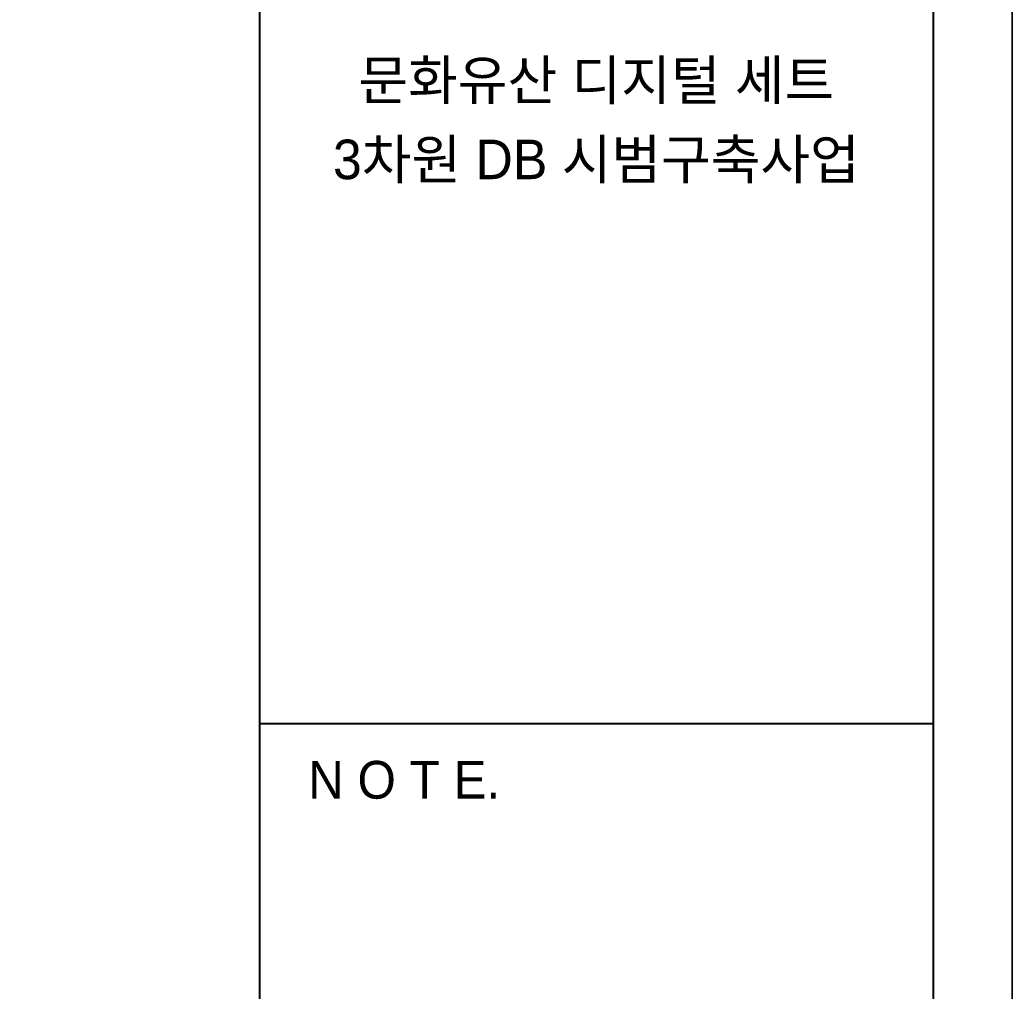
# Model space of a CAD drawing. Header units: millimetres. Extents: x -396231 to 224016, y 0 to 56679.
# Drawn here: x 36493 to 44016, y 41946 to 49313 of the extents above; entities that cross this region are included whole.
import ezdxf
from ezdxf.enums import TextEntityAlignment as Align

# ---------------------------------------------------------------- set-up
doc = ezdxf.new("R2010")
doc.units = ezdxf.units.MM
doc.layers.add('Plot 설정선', color=251, linetype='Continuous', lineweight=9, plot=False)
doc.layers.add('text', color=7, linetype='Continuous')
doc.layers.add('WIPCO', color=3, linetype='Continuous', lineweight=9)
doc.styles.add('WIPCO', font='')
doc.styles.get('WIPCO').set_extended_font_data('Dotum')

msp = doc.modelspace()

# ---------------------------------------------------------------- linework, layer by layer
at = {"layer": 'Plot 설정선'}
msp.add_lwpolyline([(-36230.7, 56678.6), (-36230.7, 0), (-36230.7, 56678.6), (44016.3, 56678.6), (-36230.7, 56678.6), (-36230.7, 0), (-36230.7, 56678.6), (44016.3, 56678.6), (44016.3, 0), (-36230.7, 0), (44016.3, 0), (44016.3, 56678.6), (44016.3, 0), (-36230.7, 0)], dxfattribs=at)
at = {"layer": 'WIPCO', "color": 3, "lineweight": -3}
msp.add_lwpolyline([(43416.3, 600), (-35630.7, 600), (-35630.7, 56078.6), (43416.3, 56078.6)], close=True, dxfattribs=at)
for points in [[(38311.7, 600), (38311.7, 56078.6)], [(38311.7, 43975.9), (43416.3, 43975.9)]]:
    msp.add_lwpolyline(points, dxfattribs=at)

# ---------------------------------------------------------------- texts
at = {"layer": 'text', "style": 'WIPCO'}
for s, p in [('문화유산 디지털 세트', (40864, 48858.1)), ('3차원 DB 시범구축사업', (40864, 48258.1))]:
    msp.add_text(s, height=300, dxfattribs=at).set_placement(p, align=Align.MIDDLE)
at = {"layer": 'WIPCO', "color": 3, "lineweight": -3, "style": 'WIPCO'}
msp.add_text('N O T E.', height=286.25, dxfattribs=at).set_placement((38678.9, 43406.2))

doc.saveas('drawing.dxf')
